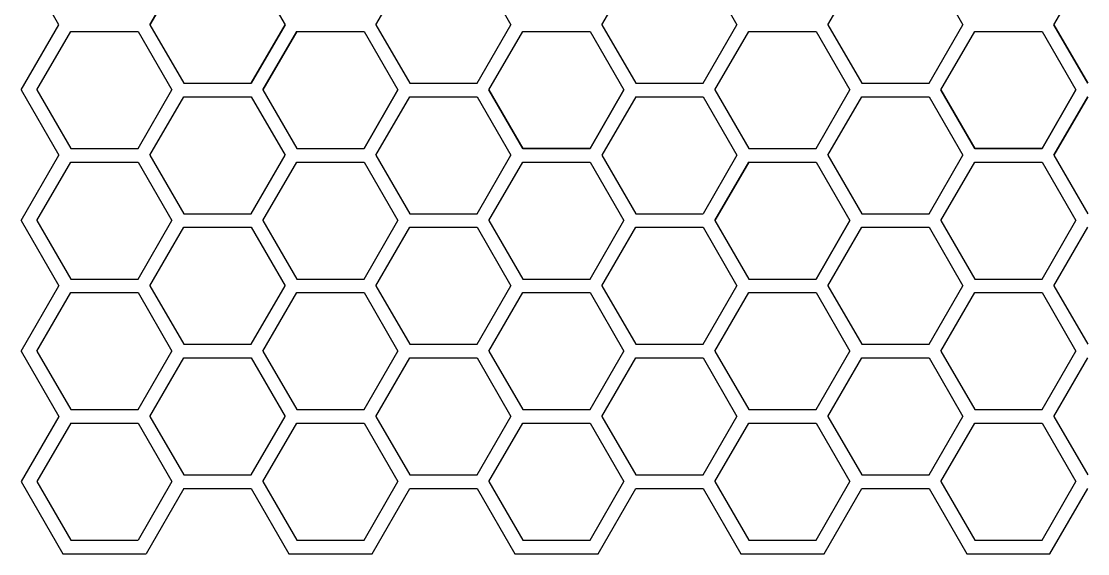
# Model space of a CAD drawing. Header units: millimetres. Extents: x 606 to 1123, y -612 to 146.
# Drawn here: x 605.7 to 921.5, y -612.4 to -454.9 of the extents above; entities that cross this region are included whole.
import ezdxf

# ---------------------------------------------------------------- set-up
doc = ezdxf.new("R2010")
doc.units = ezdxf.units.MM
doc.layers.get('0').update_dxf_attribs({"linetype": 'CONTINUOUS', "lineweight": 25})

msp = doc.modelspace()

# ---------------------------------------------------------------- linework, layer by layer
for p, q in [((616.83, -455.87), (605.67, -436.55)), ((616.83, -455.87), (605.67, -436.55)), ((616.83, -455.87), (605.67, -436.55)), ((653.76, -438.55), (643.76, -455.87)), ((643.76, -455.87), (653.76, -438.55)), ((653.76, -438.55), (643.76, -455.87)), ((643.76, -455.87), (653.76, -438.55)), ((653.76, -438.55), (643.76, -455.87)), ((643.76, -455.87), (653.76, -438.55)), ((673.76, -438.55), (683.76, -455.87)), ((673.76, -438.55), (683.76, -455.87)), ((673.76, -438.55), (683.76, -455.87)), ((673.76, -438.55), (683.76, -455.87)), ((673.76, -438.55), (683.76, -455.87)), ((673.76, -438.55), (683.76, -455.87)), ((710.68, -455.87), (720.68, -438.55)), ((710.68, -455.87), (720.68, -438.55)), ((710.68, -455.87), (720.68, -438.55)), ((740.68, -438.55), (750.68, -455.87)), ((740.68, -438.55), (750.68, -455.87)), ((740.68, -438.55), (750.68, -455.87)), ((777.61, -455.87), (787.61, -438.55)), ((777.61, -455.87), (787.61, -438.55)), ((777.61, -455.87), (787.61, -438.55)), ((807.61, -438.55), (817.61, -455.87)), ((807.61, -438.55), (817.61, -455.87)), ((807.61, -438.55), (817.61, -455.87)), ((844.54, -455.87), (854.54, -438.55)), ((844.54, -455.87), (854.54, -438.55)), ((844.54, -455.87), (854.54, -438.55)), ((844.54, -455.87), (854.54, -438.55)), ((844.54, -455.87), (854.54, -438.55)), ((844.54, -455.87), (854.54, -438.55)), ((874.54, -438.55), (884.54, -455.87)), ((874.54, -438.55), (884.54, -455.87)), ((874.54, -438.55), (884.54, -455.87)), ((874.54, -438.55), (884.54, -455.87)), ((874.54, -438.55), (884.54, -455.87)), ((874.54, -438.55), (884.54, -455.87)), ((911.47, -455.87), (921.47, -438.55)), ((911.47, -455.87), (921.47, -438.55)), ((911.47, -455.87), (921.47, -438.55)), ((911.47, -455.87), (921.47, -438.55)), ((911.47, -455.87), (921.47, -438.55)), ((911.47, -455.87), (921.47, -438.55)), ((605.67, -475.19), (616.83, -455.87)), ((605.67, -475.19), (616.83, -455.87)), ((605.67, -475.19), (616.83, -455.87)), ((610.29, -475.19), (620.29, -457.87)), ((610.29, -475.19), (620.29, -457.87)), ((610.29, -475.19), (620.29, -457.87)), ((610.29, -475.19), (620.29, -457.87)), ((610.29, -475.19), (620.29, -457.87)), ((610.29, -475.19), (620.29, -457.87)), ((620.29, -457.87), (640.29, -457.87)), ((620.29, -457.87), (640.29, -457.87)), ((620.29, -457.87), (640.29, -457.87)), ((620.29, -457.87), (640.29, -457.87)), ((620.29, -457.87), (640.29, -457.87)), ((620.29, -457.87), (640.29, -457.87)), ((640.29, -457.87), (650.29, -475.19)), ((640.29, -457.87), (650.29, -475.19)), ((640.29, -457.87), (650.29, -475.19)), ((640.29, -457.87), (650.29, -475.19)), ((640.29, -457.87), (650.29, -475.19)), ((640.29, -457.87), (650.29, -475.19)), ((643.76, -455.87), (653.76, -473.19)), ((643.76, -455.87), (653.76, -473.19)), ((643.76, -455.87), (653.76, -473.19)), ((643.76, -455.87), (653.76, -473.19)), ((643.76, -455.87), (653.76, -473.19)), ((643.76, -455.87), (653.76, -473.19)), ((683.76, -455.87), (673.76, -473.19)), ((673.76, -473.19), (683.76, -455.87)), ((683.76, -455.87), (673.76, -473.19)), ((673.76, -473.19), (683.76, -455.87)), ((683.76, -455.87), (673.76, -473.19)), ((673.76, -473.19), (683.76, -455.87)), ((687.22, -457.87), (677.22, -475.19)), ((677.22, -475.19), (687.22, -457.87)), ((687.22, -457.87), (677.22, -475.19)), ((677.22, -475.19), (687.22, -457.87)), ((687.22, -457.87), (677.22, -475.19)), ((677.22, -475.19), (687.22, -457.87)), ((687.22, -457.87), (707.22, -457.87)), ((687.22, -457.87), (707.22, -457.87)), ((687.22, -457.87), (707.22, -457.87)), ((687.22, -457.87), (707.22, -457.87)), ((687.22, -457.87), (707.22, -457.87)), ((687.22, -457.87), (707.22, -457.87)), ((707.22, -457.87), (717.22, -475.19)), ((707.22, -457.87), (717.22, -475.19)), ((707.22, -457.87), (717.22, -475.19)), ((707.22, -457.87), (717.22, -475.19)), ((707.22, -457.87), (717.22, -475.19)), ((707.22, -457.87), (717.22, -475.19)), ((710.68, -455.87), (720.68, -473.19)), ((710.68, -455.87), (720.68, -473.19)), ((710.68, -455.87), (720.68, -473.19)), ((740.68, -473.19), (750.68, -455.87)), ((740.68, -473.19), (750.68, -455.87)), ((740.68, -473.19), (750.68, -455.87)), ((744.15, -475.19), (754.15, -457.87)), ((744.15, -475.19), (754.15, -457.87)), ((744.15, -475.19), (754.15, -457.87)), ((754.15, -457.87), (774.15, -457.87)), ((754.15, -457.87), (774.15, -457.87)), ((754.15, -457.87), (774.15, -457.87)), ((754.15, -457.87), (774.15, -457.87)), ((754.15, -457.87), (774.15, -457.87)), ((754.15, -457.87), (774.15, -457.87)), ((774.15, -457.87), (784.15, -475.19)), ((774.15, -457.87), (784.15, -475.19)), ((774.15, -457.87), (784.15, -475.19)), ((777.61, -455.87), (787.61, -473.19)), ((777.61, -455.87), (787.61, -473.19)), ((777.61, -455.87), (787.61, -473.19)), ((807.61, -473.19), (817.61, -455.87)), ((807.61, -473.19), (817.61, -455.87)), ((807.61, -473.19), (817.61, -455.87)), ((811.08, -475.19), (821.08, -457.87)), ((811.08, -475.19), (821.08, -457.87)), ((811.08, -475.19), (821.08, -457.87)), ((811.08, -475.19), (821.08, -457.87)), ((811.08, -475.19), (821.08, -457.87)), ((811.08, -475.19), (821.08, -457.87)), ((821.08, -457.87), (841.08, -457.87)), ((821.08, -457.87), (841.08, -457.87)), ((821.08, -457.87), (841.08, -457.87)), ((821.08, -457.87), (841.08, -457.87)), ((821.08, -457.87), (841.08, -457.87)), ((821.08, -457.87), (841.08, -457.87)), ((841.08, -457.87), (851.08, -475.19)), ((841.08, -457.87), (851.08, -475.19)), ((841.08, -457.87), (851.08, -475.19)), ((841.08, -457.87), (851.08, -475.19)), ((841.08, -457.87), (851.08, -475.19)), ((841.08, -457.87), (851.08, -475.19)), ((844.54, -455.87), (854.54, -473.19)), ((844.54, -455.87), (854.54, -473.19)), ((844.54, -455.87), (854.54, -473.19)), ((844.54, -455.87), (854.54, -473.19)), ((844.54, -455.87), (854.54, -473.19)), ((844.54, -455.87), (854.54, -473.19)), ((874.54, -473.19), (884.54, -455.87)), ((874.54, -473.19), (884.54, -455.87)), ((874.54, -473.19), (884.54, -455.87)), ((874.54, -473.19), (884.54, -455.87)), ((874.54, -473.19), (884.54, -455.87)), ((874.54, -473.19), (884.54, -455.87)), ((878.01, -475.19), (888.01, -457.87)), ((878.01, -475.19), (888.01, -457.87)), ((878.01, -475.19), (888.01, -457.87)), ((878.01, -475.19), (888.01, -457.87)), ((878.01, -475.19), (888.01, -457.87)), ((878.01, -475.19), (888.01, -457.87)), ((888.01, -457.87), (908.01, -457.87)), ((888.01, -457.87), (908.01, -457.87)), ((888.01, -457.87), (908.01, -457.87)), ((888.01, -457.87), (908.01, -457.87)), ((888.01, -457.87), (908.01, -457.87)), ((888.01, -457.87), (908.01, -457.87)), ((888.01, -457.87), (908.01, -457.87)), ((888.01, -457.87), (908.01, -457.87)), ((888.01, -457.87), (908.01, -457.87)), ((908.01, -457.87), (918.01, -475.19)), ((908.01, -457.87), (918.01, -475.19)), ((908.01, -457.87), (918.01, -475.19)), ((908.01, -457.87), (918.01, -475.19)), ((908.01, -457.87), (918.01, -475.19)), ((908.01, -457.87), (918.01, -475.19)), ((911.47, -455.87), (921.47, -473.19)), ((911.47, -455.87), (921.47, -473.19)), ((921.47, -473.19), (911.47, -455.87)), ((911.47, -455.87), (921.47, -473.19)), ((911.47, -455.87), (921.47, -473.19)), ((921.47, -473.19), (911.47, -455.87)), ((911.47, -455.87), (921.47, -473.19)), ((911.47, -455.87), (921.47, -473.19)), ((921.47, -473.19), (911.47, -455.87)), ((653.76, -473.19), (673.76, -473.19)), ((653.76, -473.19), (673.76, -473.19)), ((653.76, -473.19), (673.76, -473.19)), ((653.76, -473.19), (673.76, -473.19)), ((653.76, -473.19), (673.76, -473.19)), ((653.76, -473.19), (673.76, -473.19)), ((720.68, -473.19), (740.68, -473.19)), ((720.68, -473.19), (740.68, -473.19)), ((720.68, -473.19), (740.68, -473.19)), ((787.61, -473.19), (807.61, -473.19)), ((787.61, -473.19), (807.61, -473.19)), ((787.61, -473.19), (807.61, -473.19)), ((854.54, -473.19), (874.54, -473.19)), ((854.54, -473.19), (874.54, -473.19)), ((854.54, -473.19), (874.54, -473.19)), ((854.54, -473.19), (874.54, -473.19)), ((854.54, -473.19), (874.54, -473.19)), ((854.54, -473.19), (874.54, -473.19)), ((605.67, -475.19), (616.83, -494.51)), ((605.67, -475.19), (616.83, -494.51)), ((605.67, -475.19), (616.83, -494.51)), ((610.29, -475.19), (620.29, -492.51)), ((610.29, -475.19), (620.29, -492.51)), ((610.29, -475.19), (620.29, -492.51)), ((610.29, -475.19), (620.29, -492.51)), ((610.29, -475.19), (620.29, -492.51)), ((610.29, -475.19), (620.29, -492.51)), ((640.29, -492.51), (650.29, -475.19)), ((640.29, -492.51), (650.29, -475.19)), ((640.29, -492.51), (650.29, -475.19)), ((640.29, -492.51), (650.29, -475.19)), ((640.29, -492.51), (650.29, -475.19)), ((640.29, -492.51), (650.29, -475.19)), ((677.22, -475.19), (687.22, -492.51)), ((677.22, -475.19), (687.22, -492.51)), ((677.22, -475.19), (687.22, -492.51)), ((677.22, -475.19), (687.22, -492.51)), ((677.22, -475.19), (687.22, -492.51)), ((677.22, -475.19), (687.22, -492.51)), ((717.22, -475.19), (707.22, -492.51)), ((707.22, -492.51), (717.22, -475.19)), ((717.22, -475.19), (707.22, -492.51)), ((707.22, -492.51), (717.22, -475.19)), ((717.22, -475.19), (707.22, -492.51)), ((707.22, -492.51), (717.22, -475.19)), ((744.15, -475.19), (754.15, -492.51)), ((754.15, -492.51), (744.15, -475.19)), ((744.15, -475.19), (754.15, -492.51)), ((754.15, -492.51), (744.15, -475.19)), ((744.15, -475.19), (754.15, -492.51)), ((754.15, -492.51), (744.15, -475.19)), ((784.15, -475.19), (774.15, -492.51)), ((774.15, -492.51), (784.15, -475.19)), ((784.15, -475.19), (774.15, -492.51)), ((774.15, -492.51), (784.15, -475.19)), ((784.15, -475.19), (774.15, -492.51)), ((774.15, -492.51), (784.15, -475.19)), ((811.08, -475.19), (821.08, -492.51)), ((811.08, -475.19), (821.08, -492.51)), ((811.08, -475.19), (821.08, -492.51)), ((811.08, -475.19), (821.08, -492.51)), ((811.08, -475.19), (821.08, -492.51)), ((811.08, -475.19), (821.08, -492.51)), ((841.08, -492.51), (851.08, -475.19)), ((841.08, -492.51), (851.08, -475.19)), ((841.08, -492.51), (851.08, -475.19)), ((841.08, -492.51), (851.08, -475.19)), ((841.08, -492.51), (851.08, -475.19)), ((841.08, -492.51), (851.08, -475.19)), ((878.01, -475.19), (888.01, -492.51)), ((888.01, -492.51), (878.01, -475.19)), ((878.01, -475.19), (888.01, -492.51)), ((878.01, -475.19), (888.01, -492.51)), ((888.01, -492.51), (878.01, -475.19)), ((878.01, -475.19), (888.01, -492.51)), ((878.01, -475.19), (888.01, -492.51)), ((888.01, -492.51), (878.01, -475.19)), ((878.01, -475.19), (888.01, -492.51)), ((918.01, -475.19), (908.01, -492.51)), ((908.01, -492.51), (918.01, -475.19)), ((908.01, -492.51), (918.01, -475.19)), ((918.01, -475.19), (908.01, -492.51)), ((908.01, -492.51), (918.01, -475.19)), ((908.01, -492.51), (918.01, -475.19)), ((918.01, -475.19), (908.01, -492.51)), ((908.01, -492.51), (918.01, -475.19)), ((908.01, -492.51), (918.01, -475.19)), ((643.76, -494.51), (653.76, -477.19)), ((643.76, -494.51), (653.76, -477.19)), ((643.76, -494.51), (653.76, -477.19)), ((653.76, -477.19), (673.76, -477.19)), ((653.76, -477.19), (673.76, -477.19)), ((653.76, -477.19), (673.76, -477.19)), ((673.76, -477.19), (683.76, -494.51)), ((673.76, -477.19), (683.76, -494.51)), ((673.76, -477.19), (683.76, -494.51)), ((710.68, -494.51), (720.68, -477.19)), ((710.68, -494.51), (720.68, -477.19)), ((710.68, -494.51), (720.68, -477.19)), ((720.68, -477.19), (740.68, -477.19)), ((720.68, -477.19), (740.68, -477.19)), ((720.68, -477.19), (740.68, -477.19)), ((740.68, -477.19), (750.68, -494.51)), ((740.68, -477.19), (750.68, -494.51)), ((740.68, -477.19), (750.68, -494.51)), ((787.61, -477.19), (777.61, -494.51)), ((787.61, -477.19), (777.61, -494.51)), ((787.61, -477.19), (777.61, -494.51)), ((787.61, -477.19), (807.61, -477.19)), ((787.61, -477.19), (807.61, -477.19)), ((787.61, -477.19), (807.61, -477.19)), ((807.61, -477.19), (817.61, -494.51)), ((807.61, -477.19), (817.61, -494.51)), ((807.61, -477.19), (817.61, -494.51)), ((844.54, -494.51), (854.54, -477.19)), ((844.54, -494.51), (854.54, -477.19)), ((844.54, -494.51), (854.54, -477.19)), ((844.54, -494.51), (854.54, -477.19)), ((844.54, -494.51), (854.54, -477.19)), ((844.54, -494.51), (854.54, -477.19)), ((854.54, -477.19), (874.54, -477.19)), ((854.54, -477.19), (874.54, -477.19)), ((854.54, -477.19), (874.54, -477.19)), ((854.54, -477.19), (874.54, -477.19)), ((854.54, -477.19), (874.54, -477.19)), ((854.54, -477.19), (874.54, -477.19)), ((874.54, -477.19), (884.54, -494.51)), ((874.54, -477.19), (884.54, -494.51)), ((874.54, -477.19), (884.54, -494.51)), ((874.54, -477.19), (884.54, -494.51)), ((874.54, -477.19), (884.54, -494.51)), ((874.54, -477.19), (884.54, -494.51)), ((921.47, -477.19), (911.47, -494.51)), ((911.47, -494.51), (921.47, -477.19)), ((921.47, -477.19), (911.47, -494.51)), ((911.47, -494.51), (921.47, -477.19)), ((921.47, -477.19), (911.47, -494.51)), ((911.47, -494.51), (921.47, -477.19)), ((620.29, -492.51), (640.29, -492.51)), ((620.29, -492.51), (640.29, -492.51)), ((620.29, -492.51), (640.29, -492.51)), ((620.29, -492.51), (640.29, -492.51)), ((620.29, -492.51), (640.29, -492.51)), ((620.29, -492.51), (640.29, -492.51)), ((687.22, -492.51), (707.22, -492.51)), ((687.22, -492.51), (707.22, -492.51)), ((687.22, -492.51), (707.22, -492.51)), ((687.22, -492.51), (707.22, -492.51)), ((687.22, -492.51), (707.22, -492.51)), ((687.22, -492.51), (707.22, -492.51)), ((774.15, -492.51), (754.15, -492.51)), ((754.15, -492.51), (774.15, -492.51)), ((774.15, -492.51), (754.15, -492.51)), ((754.15, -492.51), (774.15, -492.51)), ((774.15, -492.51), (754.15, -492.51)), ((754.15, -492.51), (774.15, -492.51)), ((821.08, -492.51), (841.08, -492.51)), ((821.08, -492.51), (841.08, -492.51)), ((821.08, -492.51), (841.08, -492.51)), ((821.08, -492.51), (841.08, -492.51)), ((821.08, -492.51), (841.08, -492.51)), ((821.08, -492.51), (841.08, -492.51)), ((908.01, -492.51), (888.01, -492.51)), ((888.01, -492.51), (908.01, -492.51)), ((888.01, -492.51), (908.01, -492.51)), ((908.01, -492.51), (888.01, -492.51)), ((888.01, -492.51), (908.01, -492.51)), ((888.01, -492.51), (908.01, -492.51)), ((908.01, -492.51), (888.01, -492.51)), ((888.01, -492.51), (908.01, -492.51)), ((888.01, -492.51), (908.01, -492.51)), ((605.67, -513.83), (616.83, -494.51)), ((605.67, -513.83), (616.83, -494.51)), ((605.67, -513.83), (616.83, -494.51)), ((643.76, -494.51), (653.76, -511.83)), ((643.76, -494.51), (653.76, -511.83)), ((643.76, -494.51), (653.76, -511.83)), ((673.76, -511.83), (683.76, -494.51)), ((673.76, -511.83), (683.76, -494.51)), ((673.76, -511.83), (683.76, -494.51)), ((710.68, -494.51), (720.68, -511.83)), ((710.68, -494.51), (720.68, -511.83)), ((710.68, -494.51), (720.68, -511.83)), ((740.68, -511.83), (750.68, -494.51)), ((740.68, -511.83), (750.68, -494.51)), ((740.68, -511.83), (750.68, -494.51)), ((777.61, -494.51), (787.61, -511.83)), ((777.61, -494.51), (787.61, -511.83)), ((777.61, -494.51), (787.61, -511.83)), ((817.61, -494.51), (807.61, -511.83)), ((817.61, -494.51), (807.61, -511.83)), ((817.61, -494.51), (807.61, -511.83)), ((844.54, -494.51), (854.54, -511.83)), ((844.54, -494.51), (854.54, -511.83)), ((844.54, -494.51), (854.54, -511.83)), ((844.54, -494.51), (854.54, -511.83)), ((844.54, -494.51), (854.54, -511.83)), ((844.54, -494.51), (854.54, -511.83)), ((874.54, -511.83), (884.54, -494.51)), ((874.54, -511.83), (884.54, -494.51)), ((874.54, -511.83), (884.54, -494.51)), ((874.54, -511.83), (884.54, -494.51)), ((874.54, -511.83), (884.54, -494.51)), ((874.54, -511.83), (884.54, -494.51)), ((911.47, -494.51), (921.47, -511.83)), ((911.47, -494.51), (921.47, -511.83)), ((911.47, -494.51), (921.47, -511.83)), ((911.47, -494.51), (921.47, -511.83)), ((911.47, -494.51), (921.47, -511.83)), ((911.47, -494.51), (921.47, -511.83)), ((610.29, -513.83), (620.29, -496.51)), ((610.29, -513.83), (620.29, -496.51)), ((610.29, -513.83), (620.29, -496.51)), ((610.29, -513.83), (620.29, -496.51)), ((610.29, -513.83), (620.29, -496.51)), ((610.29, -513.83), (620.29, -496.51)), ((620.29, -496.51), (640.29, -496.51)), ((620.29, -496.51), (640.29, -496.51)), ((620.29, -496.51), (640.29, -496.51)), ((620.29, -496.51), (640.29, -496.51)), ((620.29, -496.51), (640.29, -496.51)), ((620.29, -496.51), (640.29, -496.51)), ((640.29, -496.51), (650.29, -513.83)), ((640.29, -496.51), (650.29, -513.83)), ((640.29, -496.51), (650.29, -513.83)), ((640.29, -496.51), (650.29, -513.83)), ((640.29, -496.51), (650.29, -513.83)), ((640.29, -496.51), (650.29, -513.83)), ((677.22, -513.83), (687.22, -496.51)), ((677.22, -513.83), (687.22, -496.51)), ((677.22, -513.83), (687.22, -496.51)), ((687.22, -496.51), (707.22, -496.51)), ((687.22, -496.51), (707.22, -496.51)), ((687.22, -496.51), (707.22, -496.51)), ((707.22, -496.51), (717.22, -513.83)), ((707.22, -496.51), (717.22, -513.83)), ((707.22, -496.51), (717.22, -513.83)), ((744.15, -513.83), (754.15, -496.51)), ((744.15, -513.83), (754.15, -496.51)), ((744.15, -513.83), (754.15, -496.51)), ((754.15, -496.51), (774.15, -496.51)), ((754.15, -496.51), (774.15, -496.51)), ((754.15, -496.51), (774.15, -496.51)), ((774.15, -496.51), (784.15, -513.83)), ((774.15, -496.51), (784.15, -513.83)), ((774.15, -496.51), (784.15, -513.83)), ((811.08, -513.83), (821.08, -496.51)), ((821.08, -496.51), (811.08, -513.83)), ((811.08, -513.83), (821.08, -496.51)), ((821.08, -496.51), (811.08, -513.83)), ((811.08, -513.83), (821.08, -496.51)), ((821.08, -496.51), (811.08, -513.83)), ((821.08, -496.51), (841.08, -496.51)), ((821.08, -496.51), (841.08, -496.51)), ((821.08, -496.51), (841.08, -496.51)), ((821.08, -496.51), (841.08, -496.51)), ((821.08, -496.51), (841.08, -496.51)), ((821.08, -496.51), (841.08, -496.51)), ((841.08, -496.51), (851.08, -513.83)), ((841.08, -496.51), (851.08, -513.83)), ((841.08, -496.51), (851.08, -513.83)), ((841.08, -496.51), (851.08, -513.83)), ((841.08, -496.51), (851.08, -513.83)), ((841.08, -496.51), (851.08, -513.83)), ((878.01, -513.83), (888.01, -496.51)), ((878.01, -513.83), (888.01, -496.51)), ((878.01, -513.83), (888.01, -496.51)), ((878.01, -513.83), (888.01, -496.51)), ((878.01, -513.83), (888.01, -496.51)), ((878.01, -513.83), (888.01, -496.51)), ((888.01, -496.51), (908.01, -496.51)), ((888.01, -496.51), (908.01, -496.51)), ((888.01, -496.51), (908.01, -496.51)), ((888.01, -496.51), (908.01, -496.51)), ((888.01, -496.51), (908.01, -496.51)), ((888.01, -496.51), (908.01, -496.51)), ((908.01, -496.51), (918.01, -513.83)), ((908.01, -496.51), (918.01, -513.83)), ((908.01, -496.51), (918.01, -513.83)), ((908.01, -496.51), (918.01, -513.83)), ((908.01, -496.51), (918.01, -513.83)), ((908.01, -496.51), (918.01, -513.83)), ((605.67, -513.83), (616.83, -533.15)), ((605.67, -513.83), (616.83, -533.15)), ((605.67, -513.83), (616.83, -533.15)), ((610.29, -513.83), (620.29, -531.15)), ((610.29, -513.83), (620.29, -531.15)), ((610.29, -513.83), (620.29, -531.15)), ((610.29, -513.83), (620.29, -531.15)), ((610.29, -513.83), (620.29, -531.15)), ((610.29, -513.83), (620.29, -531.15)), ((640.29, -531.15), (650.29, -513.83)), ((640.29, -531.15), (650.29, -513.83)), ((640.29, -531.15), (650.29, -513.83)), ((640.29, -531.15), (650.29, -513.83)), ((640.29, -531.15), (650.29, -513.83)), ((640.29, -531.15), (650.29, -513.83)), ((653.76, -511.83), (673.76, -511.83)), ((653.76, -511.83), (673.76, -511.83)), ((653.76, -511.83), (673.76, -511.83)), ((677.22, -513.83), (687.22, -531.15)), ((677.22, -513.83), (687.22, -531.15)), ((677.22, -513.83), (687.22, -531.15)), ((707.22, -531.15), (717.22, -513.83)), ((707.22, -531.15), (717.22, -513.83)), ((707.22, -531.15), (717.22, -513.83)), ((720.68, -511.83), (740.68, -511.83)), ((720.68, -511.83), (740.68, -511.83)), ((720.68, -511.83), (740.68, -511.83)), ((744.15, -513.83), (754.15, -531.15)), ((744.15, -513.83), (754.15, -531.15)), ((744.15, -513.83), (754.15, -531.15)), ((774.15, -531.15), (784.15, -513.83)), ((774.15, -531.15), (784.15, -513.83)), ((774.15, -531.15), (784.15, -513.83)), ((787.61, -511.83), (807.61, -511.83)), ((787.61, -511.83), (807.61, -511.83)), ((787.61, -511.83), (807.61, -511.83)), ((811.08, -513.83), (821.08, -531.15)), ((811.08, -513.83), (821.08, -531.15)), ((811.08, -513.83), (821.08, -531.15)), ((811.08, -513.83), (821.08, -531.15)), ((811.08, -513.83), (821.08, -531.15)), ((811.08, -513.83), (821.08, -531.15)), ((841.08, -531.15), (851.08, -513.83)), ((851.08, -513.83), (841.08, -531.15)), ((841.08, -531.15), (851.08, -513.83)), ((851.08, -513.83), (841.08, -531.15)), ((841.08, -531.15), (851.08, -513.83)), ((851.08, -513.83), (841.08, -531.15)), ((854.54, -511.83), (874.54, -511.83)), ((854.54, -511.83), (874.54, -511.83)), ((854.54, -511.83), (874.54, -511.83)), ((854.54, -511.83), (874.54, -511.83)), ((854.54, -511.83), (874.54, -511.83)), ((854.54, -511.83), (874.54, -511.83)), ((878.01, -513.83), (888.01, -531.15)), ((878.01, -513.83), (888.01, -531.15)), ((878.01, -513.83), (888.01, -531.15)), ((878.01, -513.83), (888.01, -531.15)), ((878.01, -513.83), (888.01, -531.15)), ((878.01, -513.83), (888.01, -531.15)), ((908.01, -531.15), (918.01, -513.83)), ((908.01, -531.15), (918.01, -513.83)), ((908.01, -531.15), (918.01, -513.83)), ((908.01, -531.15), (918.01, -513.83)), ((908.01, -531.15), (918.01, -513.83)), ((908.01, -531.15), (918.01, -513.83)), ((643.76, -533.15), (653.76, -515.83)), ((643.76, -533.15), (653.76, -515.83)), ((643.76, -533.15), (653.76, -515.83)), ((653.76, -515.83), (673.76, -515.83)), ((653.76, -515.83), (673.76, -515.83)), ((653.76, -515.83), (673.76, -515.83)), ((673.76, -515.83), (683.76, -533.15)), ((673.76, -515.83), (683.76, -533.15)), ((673.76, -515.83), (683.76, -533.15)), ((710.68, -533.15), (720.68, -515.83)), ((710.68, -533.15), (720.68, -515.83)), ((710.68, -533.15), (720.68, -515.83)), ((720.68, -515.83), (740.68, -515.83)), ((720.68, -515.83), (740.68, -515.83)), ((720.68, -515.83), (740.68, -515.83)), ((740.68, -515.83), (750.68, -533.15)), ((740.68, -515.83), (750.68, -533.15)), ((740.68, -515.83), (750.68, -533.15)), ((777.61, -533.15), (787.61, -515.83)), ((777.61, -533.15), (787.61, -515.83)), ((777.61, -533.15), (787.61, -515.83)), ((787.61, -515.83), (807.61, -515.83)), ((787.61, -515.83), (807.61, -515.83)), ((787.61, -515.83), (807.61, -515.83)), ((807.61, -515.83), (817.61, -533.15)), ((807.61, -515.83), (817.61, -533.15)), ((807.61, -515.83), (817.61, -533.15)), ((844.54, -533.15), (854.54, -515.83)), ((844.54, -533.15), (854.54, -515.83)), ((844.54, -533.15), (854.54, -515.83)), ((844.54, -533.15), (854.54, -515.83)), ((844.54, -533.15), (854.54, -515.83)), ((844.54, -533.15), (854.54, -515.83)), ((854.54, -515.83), (874.54, -515.83)), ((854.54, -515.83), (874.54, -515.83)), ((854.54, -515.83), (874.54, -515.83)), ((854.54, -515.83), (874.54, -515.83)), ((854.54, -515.83), (874.54, -515.83)), ((854.54, -515.83), (874.54, -515.83)), ((874.54, -515.83), (884.54, -533.15)), ((874.54, -515.83), (884.54, -533.15)), ((874.54, -515.83), (884.54, -533.15)), ((874.54, -515.83), (884.54, -533.15)), ((874.54, -515.83), (884.54, -533.15)), ((874.54, -515.83), (884.54, -533.15)), ((911.47, -533.15), (921.47, -515.83)), ((911.47, -533.15), (921.47, -515.83)), ((911.47, -533.15), (921.47, -515.83)), ((911.47, -533.15), (921.47, -515.83)), ((911.47, -533.15), (921.47, -515.83)), ((911.47, -533.15), (921.47, -515.83)), ((911.47, -533.15), (921.47, -515.83)), ((911.47, -533.15), (921.47, -515.83)), ((911.47, -533.15), (921.47, -515.83)), ((605.67, -552.47), (616.83, -533.15)), ((605.67, -552.47), (616.83, -533.15)), ((605.67, -552.47), (616.83, -533.15)), ((620.29, -531.15), (640.29, -531.15)), ((620.29, -531.15), (640.29, -531.15)), ((620.29, -531.15), (640.29, -531.15)), ((620.29, -531.15), (640.29, -531.15)), ((620.29, -531.15), (640.29, -531.15)), ((620.29, -531.15), (640.29, -531.15)), ((643.76, -533.15), (653.76, -550.47)), ((643.76, -533.15), (653.76, -550.47)), ((643.76, -533.15), (653.76, -550.47)), ((673.76, -550.47), (683.76, -533.15)), ((673.76, -550.47), (683.76, -533.15)), ((673.76, -550.47), (683.76, -533.15)), ((687.22, -531.15), (707.22, -531.15)), ((687.22, -531.15), (707.22, -531.15)), ((687.22, -531.15), (707.22, -531.15)), ((710.68, -533.15), (720.68, -550.47)), ((710.68, -533.15), (720.68, -550.47)), ((710.68, -533.15), (720.68, -550.47)), ((740.68, -550.47), (750.68, -533.15)), ((740.68, -550.47), (750.68, -533.15)), ((740.68, -550.47), (750.68, -533.15)), ((754.15, -531.15), (774.15, -531.15)), ((754.15, -531.15), (774.15, -531.15)), ((754.15, -531.15), (774.15, -531.15)), ((777.61, -533.15), (787.61, -550.47)), ((777.61, -533.15), (787.61, -550.47)), ((777.61, -533.15), (787.61, -550.47)), ((807.61, -550.47), (817.61, -533.15)), ((807.61, -550.47), (817.61, -533.15)), ((807.61, -550.47), (817.61, -533.15)), ((821.08, -531.15), (841.08, -531.15)), ((821.08, -531.15), (841.08, -531.15)), ((821.08, -531.15), (841.08, -531.15)), ((821.08, -531.15), (841.08, -531.15)), ((821.08, -531.15), (841.08, -531.15)), ((821.08, -531.15), (841.08, -531.15)), ((844.54, -533.15), (854.54, -550.47)), ((844.54, -533.15), (854.54, -550.47)), ((844.54, -533.15), (854.54, -550.47)), ((844.54, -533.15), (854.54, -550.47)), ((844.54, -533.15), (854.54, -550.47)), ((844.54, -533.15), (854.54, -550.47)), ((874.54, -550.47), (884.54, -533.15)), ((874.54, -550.47), (884.54, -533.15)), ((874.54, -550.47), (884.54, -533.15)), ((874.54, -550.47), (884.54, -533.15)), ((874.54, -550.47), (884.54, -533.15)), ((874.54, -550.47), (884.54, -533.15)), ((888.01, -531.15), (908.01, -531.15)), ((888.01, -531.15), (908.01, -531.15)), ((888.01, -531.15), (908.01, -531.15)), ((888.01, -531.15), (908.01, -531.15)), ((888.01, -531.15), (908.01, -531.15)), ((888.01, -531.15), (908.01, -531.15)), ((911.47, -533.15), (921.47, -550.47)), ((911.47, -533.15), (921.47, -550.47)), ((911.47, -533.15), (921.47, -550.47)), ((911.47, -533.15), (921.47, -550.47)), ((911.47, -533.15), (921.47, -550.47)), ((911.47, -533.15), (921.47, -550.47)), ((911.47, -533.15), (921.47, -550.47)), ((911.47, -533.15), (921.47, -550.47)), ((911.47, -533.15), (921.47, -550.47)), ((610.29, -552.47), (620.29, -535.15)), ((610.29, -552.47), (620.29, -535.15)), ((610.29, -552.47), (620.29, -535.15)), ((620.29, -535.15), (640.29, -535.15)), ((620.29, -535.15), (640.29, -535.15)), ((620.29, -535.15), (640.29, -535.15)), ((640.29, -535.15), (650.29, -552.47)), ((640.29, -535.15), (650.29, -552.47)), ((640.29, -535.15), (650.29, -552.47)), ((677.22, -552.47), (687.22, -535.15)), ((677.22, -552.47), (687.22, -535.15)), ((677.22, -552.47), (687.22, -535.15)), ((687.22, -535.15), (707.22, -535.15)), ((687.22, -535.15), (707.22, -535.15)), ((687.22, -535.15), (707.22, -535.15)), ((707.22, -535.15), (717.22, -552.47)), ((707.22, -535.15), (717.22, -552.47)), ((707.22, -535.15), (717.22, -552.47)), ((744.15, -552.47), (754.15, -535.15)), ((744.15, -552.47), (754.15, -535.15)), ((744.15, -552.47), (754.15, -535.15)), ((754.15, -535.15), (774.15, -535.15)), ((754.15, -535.15), (774.15, -535.15)), ((754.15, -535.15), (774.15, -535.15)), ((774.15, -535.15), (784.15, -552.47)), ((774.15, -535.15), (784.15, -552.47)), ((774.15, -535.15), (784.15, -552.47)), ((811.08, -552.47), (821.08, -535.15)), ((811.08, -552.47), (821.08, -535.15)), ((811.08, -552.47), (821.08, -535.15)), ((821.08, -535.15), (841.08, -535.15)), ((821.08, -535.15), (841.08, -535.15)), ((821.08, -535.15), (841.08, -535.15)), ((841.08, -535.15), (851.08, -552.47)), ((841.08, -535.15), (851.08, -552.47)), ((841.08, -535.15), (851.08, -552.47)), ((878.01, -552.47), (888.01, -535.15)), ((878.01, -552.47), (888.01, -535.15)), ((878.01, -552.47), (888.01, -535.15)), ((878.01, -552.47), (888.01, -535.15)), ((878.01, -552.47), (888.01, -535.15)), ((878.01, -552.47), (888.01, -535.15)), ((878.01, -552.47), (888.01, -535.15)), ((878.01, -552.47), (888.01, -535.15)), ((878.01, -552.47), (888.01, -535.15)), ((888.01, -535.15), (908.01, -535.15)), ((888.01, -535.15), (908.01, -535.15)), ((888.01, -535.15), (908.01, -535.15)), ((888.01, -535.15), (908.01, -535.15)), ((888.01, -535.15), (908.01, -535.15)), ((888.01, -535.15), (908.01, -535.15)), ((888.01, -535.15), (908.01, -535.15)), ((888.01, -535.15), (908.01, -535.15)), ((888.01, -535.15), (908.01, -535.15)), ((908.01, -535.15), (918.01, -552.47)), ((908.01, -535.15), (918.01, -552.47)), ((908.01, -535.15), (918.01, -552.47)), ((908.01, -535.15), (918.01, -552.47)), ((908.01, -535.15), (918.01, -552.47)), ((908.01, -535.15), (918.01, -552.47)), ((908.01, -535.15), (918.01, -552.47)), ((908.01, -535.15), (918.01, -552.47)), ((908.01, -535.15), (918.01, -552.47)), ((605.67, -552.47), (616.83, -571.79)), ((605.67, -552.47), (616.83, -571.79)), ((605.67, -552.47), (616.83, -571.79)), ((610.29, -552.47), (620.29, -569.79)), ((610.29, -552.47), (620.29, -569.79)), ((610.29, -552.47), (620.29, -569.79)), ((640.29, -569.79), (650.29, -552.47)), ((640.29, -569.79), (650.29, -552.47)), ((640.29, -569.79), (650.29, -552.47)), ((653.76, -550.47), (673.76, -550.47)), ((653.76, -550.47), (673.76, -550.47)), ((653.76, -550.47), (673.76, -550.47)), ((677.22, -552.47), (687.22, -569.79)), ((677.22, -552.47), (687.22, -569.79)), ((677.22, -552.47), (687.22, -569.79)), ((707.22, -569.79), (717.22, -552.47)), ((707.22, -569.79), (717.22, -552.47)), ((707.22, -569.79), (717.22, -552.47)), ((720.68, -550.47), (740.68, -550.47)), ((720.68, -550.47), (740.68, -550.47)), ((720.68, -550.47), (740.68, -550.47)), ((744.15, -552.47), (754.15, -569.79)), ((744.15, -552.47), (754.15, -569.79)), ((744.15, -552.47), (754.15, -569.79)), ((774.15, -569.79), (784.15, -552.47)), ((774.15, -569.79), (784.15, -552.47)), ((774.15, -569.79), (784.15, -552.47)), ((787.61, -550.47), (807.61, -550.47)), ((787.61, -550.47), (807.61, -550.47)), ((787.61, -550.47), (807.61, -550.47)), ((811.08, -552.47), (821.08, -569.79)), ((811.08, -552.47), (821.08, -569.79)), ((811.08, -552.47), (821.08, -569.79)), ((841.08, -569.79), (851.08, -552.47)), ((841.08, -569.79), (851.08, -552.47)), ((841.08, -569.79), (851.08, -552.47)), ((854.54, -550.47), (874.54, -550.47)), ((854.54, -550.47), (874.54, -550.47)), ((854.54, -550.47), (874.54, -550.47)), ((854.54, -550.47), (874.54, -550.47)), ((854.54, -550.47), (874.54, -550.47)), ((854.54, -550.47), (874.54, -550.47)), ((878.01, -552.47), (888.01, -569.79)), ((878.01, -552.47), (888.01, -569.79)), ((878.01, -552.47), (888.01, -569.79)), ((878.01, -552.47), (888.01, -569.79)), ((878.01, -552.47), (888.01, -569.79)), ((878.01, -552.47), (888.01, -569.79)), ((878.01, -552.47), (888.01, -569.79)), ((878.01, -552.47), (888.01, -569.79)), ((878.01, -552.47), (888.01, -569.79)), ((908.01, -569.79), (918.01, -552.47)), ((908.01, -569.79), (918.01, -552.47)), ((908.01, -569.79), (918.01, -552.47)), ((908.01, -569.79), (918.01, -552.47)), ((908.01, -569.79), (918.01, -552.47)), ((908.01, -569.79), (918.01, -552.47)), ((908.01, -569.79), (918.01, -552.47)), ((908.01, -569.79), (918.01, -552.47)), ((908.01, -569.79), (918.01, -552.47)), ((643.76, -571.79), (653.76, -554.47)), ((643.76, -571.79), (653.76, -554.47)), ((643.76, -571.79), (653.76, -554.47)), ((653.76, -554.47), (673.76, -554.47)), ((653.76, -554.47), (673.76, -554.47)), ((653.76, -554.47), (673.76, -554.47)), ((673.76, -554.47), (683.76, -571.79)), ((673.76, -554.47), (683.76, -571.79)), ((673.76, -554.47), (683.76, -571.79)), ((710.68, -571.79), (720.68, -554.47)), ((710.68, -571.79), (720.68, -554.47)), ((710.68, -571.79), (720.68, -554.47)), ((720.68, -554.47), (740.68, -554.47)), ((720.68, -554.47), (740.68, -554.47)), ((720.68, -554.47), (740.68, -554.47)), ((740.68, -554.47), (750.68, -571.79)), ((740.68, -554.47), (750.68, -571.79)), ((740.68, -554.47), (750.68, -571.79)), ((777.61, -571.79), (787.61, -554.47)), ((777.61, -571.79), (787.61, -554.47)), ((777.61, -571.79), (787.61, -554.47)), ((787.61, -554.47), (807.61, -554.47)), ((787.61, -554.47), (807.61, -554.47)), ((787.61, -554.47), (807.61, -554.47)), ((807.61, -554.47), (817.61, -571.79)), ((807.61, -554.47), (817.61, -571.79)), ((807.61, -554.47), (817.61, -571.79)), ((844.54, -571.79), (854.54, -554.47)), ((844.54, -571.79), (854.54, -554.47)), ((844.54, -571.79), (854.54, -554.47)), ((854.54, -554.47), (874.54, -554.47)), ((854.54, -554.47), (874.54, -554.47)), ((854.54, -554.47), (874.54, -554.47)), ((874.54, -554.47), (884.54, -571.79)), ((874.54, -554.47), (884.54, -571.79)), ((874.54, -554.47), (884.54, -571.79)), ((911.47, -571.79), (921.47, -554.47)), ((911.47, -571.79), (921.47, -554.47)), ((911.47, -571.79), (921.47, -554.47)), ((911.47, -571.79), (921.47, -554.47)), ((911.47, -571.79), (921.47, -554.47)), ((911.47, -571.79), (921.47, -554.47)), ((620.29, -569.79), (640.29, -569.79)), ((620.29, -569.79), (640.29, -569.79)), ((620.29, -569.79), (640.29, -569.79)), ((687.22, -569.79), (707.22, -569.79)), ((687.22, -569.79), (707.22, -569.79)), ((687.22, -569.79), (707.22, -569.79)), ((754.15, -569.79), (774.15, -569.79)), ((754.15, -569.79), (774.15, -569.79)), ((754.15, -569.79), (774.15, -569.79)), ((821.08, -569.79), (841.08, -569.79)), ((821.08, -569.79), (841.08, -569.79)), ((821.08, -569.79), (841.08, -569.79)), ((888.01, -569.79), (908.01, -569.79)), ((888.01, -569.79), (908.01, -569.79)), ((888.01, -569.79), (908.01, -569.79)), ((888.01, -569.79), (908.01, -569.79)), ((888.01, -569.79), (908.01, -569.79)), ((888.01, -569.79), (908.01, -569.79)), ((888.01, -569.79), (908.01, -569.79)), ((888.01, -569.79), (908.01, -569.79)), ((888.01, -569.79), (908.01, -569.79)), ((616.83, -571.79), (605.67, -591.11)), ((616.83, -571.79), (605.67, -591.11)), ((616.83, -571.79), (605.67, -591.11)), ((620.29, -573.79), (610.29, -591.11)), ((620.29, -573.79), (610.29, -591.11)), ((620.29, -573.79), (610.29, -591.11)), ((620.29, -573.79), (640.29, -573.79)), ((620.29, -573.79), (640.29, -573.79)), ((620.29, -573.79), (640.29, -573.79)), ((640.29, -573.79), (650.29, -591.11)), ((640.29, -573.79), (650.29, -591.11)), ((640.29, -573.79), (650.29, -591.11)), ((643.76, -571.79), (653.76, -589.11)), ((643.76, -571.79), (653.76, -589.11)), ((643.76, -571.79), (653.76, -589.11)), ((673.76, -589.11), (683.76, -571.79)), ((673.76, -589.11), (683.76, -571.79)), ((673.76, -589.11), (683.76, -571.79)), ((677.22, -591.11), (687.22, -573.79)), ((677.22, -591.11), (687.22, -573.79)), ((677.22, -591.11), (687.22, -573.79)), ((687.22, -573.79), (707.22, -573.79)), ((687.22, -573.79), (707.22, -573.79)), ((687.22, -573.79), (707.22, -573.79)), ((707.22, -573.79), (717.22, -591.11)), ((707.22, -573.79), (717.22, -591.11)), ((707.22, -573.79), (717.22, -591.11)), ((710.68, -571.79), (720.68, -589.11)), ((710.68, -571.79), (720.68, -589.11)), ((710.68, -571.79), (720.68, -589.11)), ((740.68, -589.11), (750.68, -571.79)), ((740.68, -589.11), (750.68, -571.79)), ((740.68, -589.11), (750.68, -571.79)), ((744.15, -591.11), (754.15, -573.79)), ((744.15, -591.11), (754.15, -573.79)), ((744.15, -591.11), (754.15, -573.79)), ((754.15, -573.79), (774.15, -573.79)), ((754.15, -573.79), (774.15, -573.79)), ((754.15, -573.79), (774.15, -573.79)), ((774.15, -573.79), (784.15, -591.11)), ((774.15, -573.79), (784.15, -591.11)), ((774.15, -573.79), (784.15, -591.11)), ((777.61, -571.79), (787.61, -589.11)), ((777.61, -571.79), (787.61, -589.11)), ((777.61, -571.79), (787.61, -589.11)), ((807.61, -589.11), (817.61, -571.79)), ((807.61, -589.11), (817.61, -571.79)), ((807.61, -589.11), (817.61, -571.79)), ((811.08, -591.11), (821.08, -573.79)), ((811.08, -591.11), (821.08, -573.79)), ((811.08, -591.11), (821.08, -573.79)), ((821.08, -573.79), (841.08, -573.79)), ((821.08, -573.79), (841.08, -573.79)), ((821.08, -573.79), (841.08, -573.79)), ((841.08, -573.79), (851.08, -591.11)), ((841.08, -573.79), (851.08, -591.11)), ((841.08, -573.79), (851.08, -591.11)), ((844.54, -571.79), (854.54, -589.11)), ((844.54, -571.79), (854.54, -589.11)), ((844.54, -571.79), (854.54, -589.11)), ((874.54, -589.11), (884.54, -571.79)), ((874.54, -589.11), (884.54, -571.79)), ((874.54, -589.11), (884.54, -571.79)), ((878.01, -591.11), (888.01, -573.79)), ((878.01, -591.11), (888.01, -573.79)), ((878.01, -591.11), (888.01, -573.79)), ((878.01, -591.11), (888.01, -573.79)), ((878.01, -591.11), (888.01, -573.79)), ((878.01, -591.11), (888.01, -573.79)), ((888.01, -573.79), (908.01, -573.79)), ((888.01, -573.79), (908.01, -573.79)), ((888.01, -573.79), (908.01, -573.79)), ((888.01, -573.79), (908.01, -573.79)), ((888.01, -573.79), (908.01, -573.79)), ((888.01, -573.79), (908.01, -573.79)), ((908.01, -573.79), (918.01, -591.11)), ((908.01, -573.79), (918.01, -591.11)), ((908.01, -573.79), (918.01, -591.11)), ((908.01, -573.79), (918.01, -591.11)), ((908.01, -573.79), (918.01, -591.11)), ((908.01, -573.79), (918.01, -591.11)), ((911.47, -571.79), (921.47, -589.11)), ((911.47, -571.79), (921.47, -589.11)), ((911.47, -571.79), (921.47, -589.11)), ((911.47, -571.79), (921.47, -589.11)), ((911.47, -571.79), (921.47, -589.11)), ((911.47, -571.79), (921.47, -589.11)), ((653.76, -589.11), (673.76, -589.11)), ((653.76, -589.11), (673.76, -589.11)), ((653.76, -589.11), (673.76, -589.11)), ((720.68, -589.11), (740.68, -589.11)), ((720.68, -589.11), (740.68, -589.11)), ((720.68, -589.11), (740.68, -589.11)), ((787.61, -589.11), (807.61, -589.11)), ((787.61, -589.11), (807.61, -589.11)), ((787.61, -589.11), (807.61, -589.11)), ((854.54, -589.11), (874.54, -589.11)), ((854.54, -589.11), (874.54, -589.11)), ((854.54, -589.11), (874.54, -589.11)), ((854.54, -589.11), (874.54, -589.11)), ((854.54, -589.11), (874.54, -589.11)), ((854.54, -589.11), (874.54, -589.11)), ((854.54, -589.11), (874.54, -589.11)), ((854.54, -589.11), (874.54, -589.11)), ((854.54, -589.11), (874.54, -589.11)), ((605.67, -591.11), (617.98, -612.44)), ((605.67, -591.11), (617.98, -612.44)), ((605.67, -591.11), (617.98, -612.44)), ((610.29, -591.11), (620.29, -608.44)), ((610.29, -591.11), (620.29, -608.44)), ((610.29, -591.11), (620.29, -608.44)), ((650.29, -591.11), (640.29, -608.44)), ((650.29, -591.11), (640.29, -608.44)), ((650.29, -591.11), (640.29, -608.44)), ((653.76, -593.11), (642.6, -612.44)), ((653.76, -593.11), (642.6, -612.44)), ((653.76, -593.11), (642.6, -612.44)), ((653.76, -593.11), (673.76, -593.11)), ((653.76, -593.11), (673.76, -593.11)), ((653.76, -593.11), (673.76, -593.11)), ((673.76, -593.11), (684.91, -612.44)), ((673.76, -593.11), (684.91, -612.44)), ((673.76, -593.11), (684.91, -612.44)), ((677.22, -591.11), (687.22, -608.44)), ((677.22, -591.11), (687.22, -608.44)), ((677.22, -591.11), (687.22, -608.44)), ((707.22, -608.44), (717.22, -591.11)), ((707.22, -608.44), (717.22, -591.11)), ((707.22, -608.44), (717.22, -591.11)), ((709.53, -612.44), (720.68, -593.11)), ((709.53, -612.44), (720.68, -593.11)), ((709.53, -612.44), (720.68, -593.11)), ((720.68, -593.11), (740.68, -593.11)), ((720.68, -593.11), (740.68, -593.11)), ((720.68, -593.11), (740.68, -593.11)), ((740.68, -593.11), (751.84, -612.44)), ((740.68, -593.11), (751.84, -612.44)), ((740.68, -593.11), (751.84, -612.44)), ((744.15, -591.11), (754.15, -608.44)), ((744.15, -591.11), (754.15, -608.44)), ((744.15, -591.11), (754.15, -608.44)), ((774.15, -608.44), (784.15, -591.11)), ((774.15, -608.44), (784.15, -591.11)), ((774.15, -608.44), (784.15, -591.11)), ((776.46, -612.44), (787.61, -593.11)), ((776.46, -612.44), (787.61, -593.11)), ((776.46, -612.44), (787.61, -593.11)), ((787.61, -593.11), (807.61, -593.11)), ((787.61, -593.11), (807.61, -593.11)), ((787.61, -593.11), (807.61, -593.11)), ((807.61, -593.11), (818.77, -612.44)), ((807.61, -593.11), (818.77, -612.44)), ((807.61, -593.11), (818.77, -612.44)), ((811.08, -591.11), (821.08, -608.44)), ((811.08, -591.11), (821.08, -608.44)), ((811.08, -591.11), (821.08, -608.44)), ((841.08, -608.44), (851.08, -591.11)), ((841.08, -608.44), (851.08, -591.11)), ((841.08, -608.44), (851.08, -591.11)), ((843.39, -612.44), (854.54, -593.11)), ((843.39, -612.44), (854.54, -593.11)), ((843.39, -612.44), (854.54, -593.11)), ((854.54, -593.11), (874.54, -593.11)), ((854.54, -593.11), (874.54, -593.11)), ((854.54, -593.11), (874.54, -593.11)), ((874.54, -593.11), (885.7, -612.44)), ((874.54, -593.11), (885.7, -612.44)), ((874.54, -593.11), (885.7, -612.44)), ((878.01, -591.11), (888.01, -608.44)), ((878.01, -591.11), (888.01, -608.44)), ((878.01, -591.11), (888.01, -608.44)), ((878.01, -591.11), (888.01, -608.44)), ((878.01, -591.11), (888.01, -608.44)), ((878.01, -591.11), (888.01, -608.44)), ((908.01, -608.44), (918.01, -591.11)), ((908.01, -608.44), (918.01, -591.11)), ((908.01, -608.44), (918.01, -591.11)), ((908.01, -608.44), (918.01, -591.11)), ((908.01, -608.44), (918.01, -591.11)), ((908.01, -608.44), (918.01, -591.11)), ((910.31, -612.44), (921.47, -593.11)), ((910.31, -612.44), (921.47, -593.11)), ((910.31, -612.44), (921.47, -593.11)), ((620.29, -608.44), (640.29, -608.44)), ((620.29, -608.44), (640.29, -608.44)), ((620.29, -608.44), (640.29, -608.44)), ((687.22, -608.44), (707.22, -608.44)), ((687.22, -608.44), (707.22, -608.44)), ((687.22, -608.44), (707.22, -608.44)), ((754.15, -608.44), (774.15, -608.44)), ((754.15, -608.44), (774.15, -608.44)), ((754.15, -608.44), (774.15, -608.44)), ((821.08, -608.44), (841.08, -608.44)), ((821.08, -608.44), (841.08, -608.44)), ((821.08, -608.44), (841.08, -608.44)), ((888.01, -608.44), (908.01, -608.44)), ((888.01, -608.44), (908.01, -608.44)), ((888.01, -608.44), (908.01, -608.44)), ((888.01, -608.44), (908.01, -608.44)), ((888.01, -608.44), (908.01, -608.44)), ((888.01, -608.44), (908.01, -608.44)), ((617.98, -612.44), (642.6, -612.44)), ((617.98, -612.44), (642.6, -612.44)), ((617.98, -612.44), (642.6, -612.44)), ((684.91, -612.44), (709.53, -612.44)), ((684.91, -612.44), (709.53, -612.44)), ((684.91, -612.44), (709.53, -612.44)), ((751.84, -612.44), (776.46, -612.44)), ((751.84, -612.44), (776.46, -612.44)), ((751.84, -612.44), (776.46, -612.44)), ((818.77, -612.44), (843.39, -612.44)), ((818.77, -612.44), (843.39, -612.44)), ((818.77, -612.44), (843.39, -612.44)), ((885.7, -612.44), (910.31, -612.44)), ((885.7, -612.44), (910.31, -612.44)), ((885.7, -612.44), (910.31, -612.44))]:
    msp.add_line(p, q)

doc.saveas('drawing.dxf')
